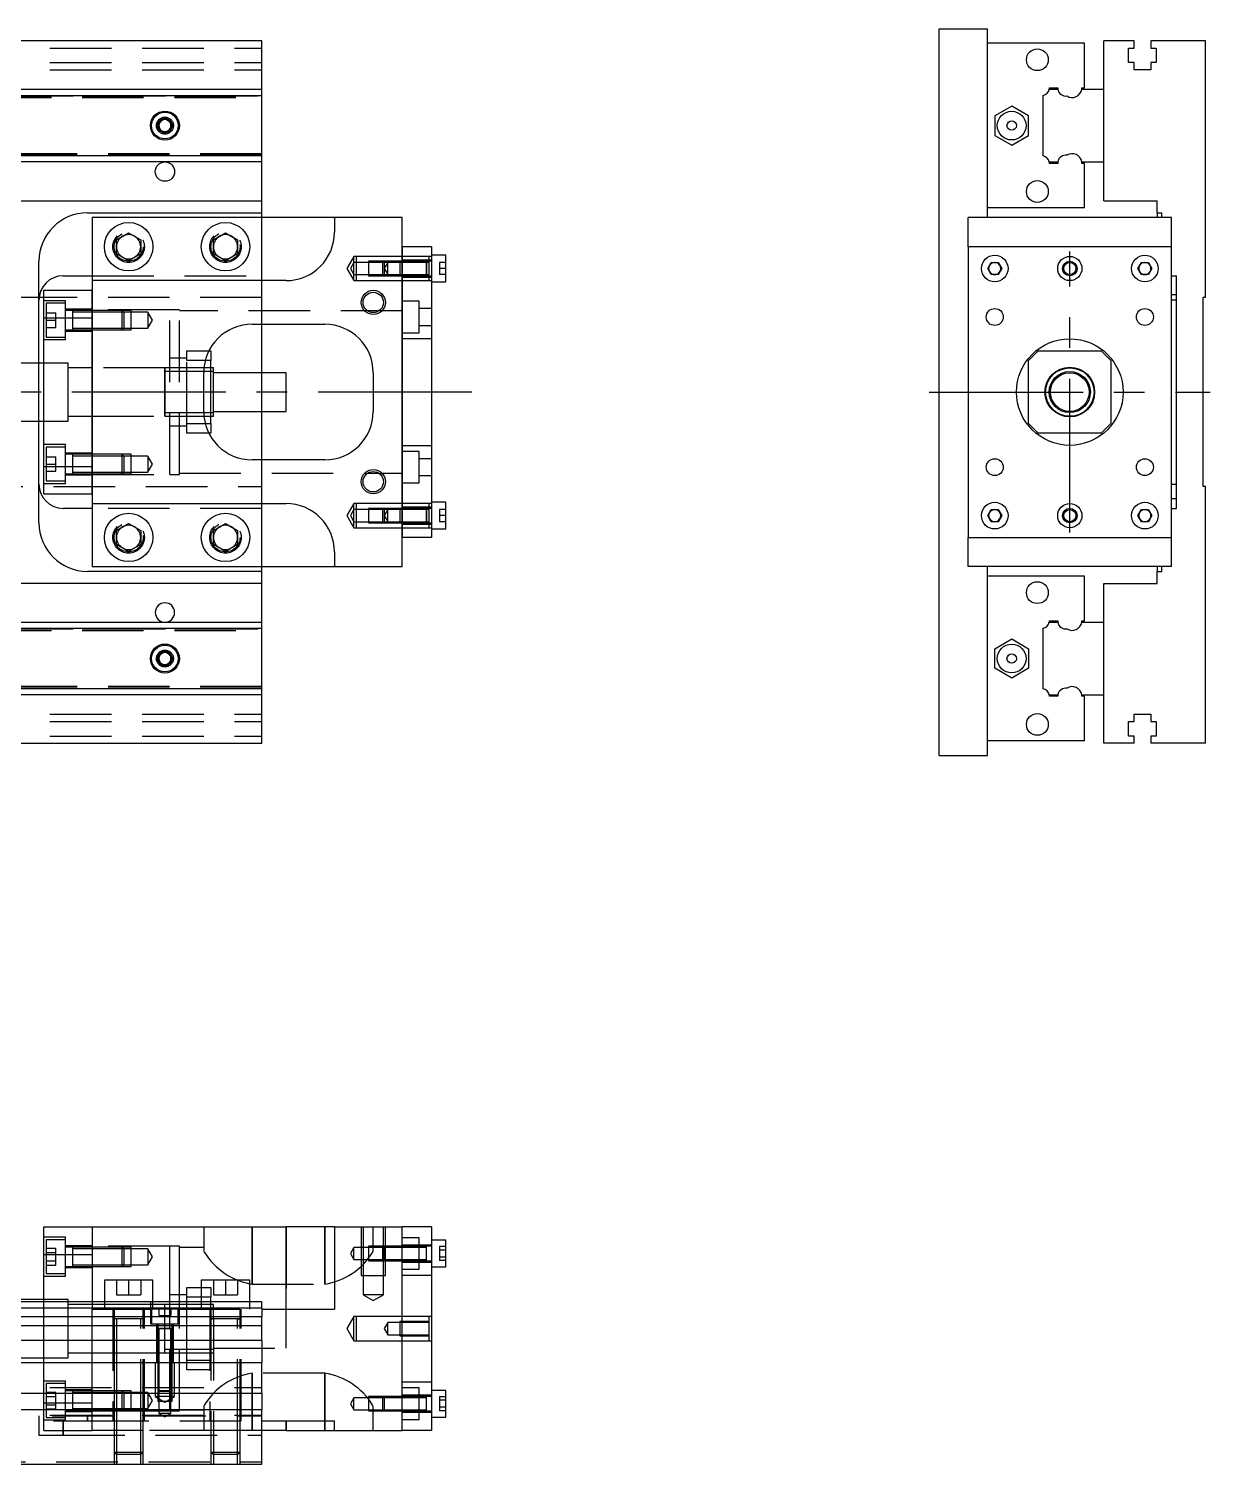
# Model space of a CAD drawing. Extents: x -10 to 716, y -256 to 77.
# Drawn here: x 471.9 to 715.8, y -221.3 to 75 of the extents above; entities that cross this region are included whole.
import ezdxf

# ---------------------------------------------------------------- set-up
doc = ezdxf.new("R2010")
doc.units = 0
doc.linetypes.add('CENTER', pattern=[50.8, 31.75, -6.35, 6.35, -6.35])
doc.linetypes.add('DASHED', pattern=[19.05, 12.7, -6.35])
doc.layers.get('0').update_dxf_attribs({"linetype": 'CONTINUOUS'})
doc.layers.add('CENTER', color=1, linetype='CENTER')

msp = doc.modelspace()

# ---------------------------------------------------------------- linework, layer by layer
at = {"color": 7, "linetype": 'CONTINUOUS'}
for p, q in [((659.79, -75), (659.79, 75)), ((659.79, 75), (669.79, 75)), ((669.79, 36), (669.79, 75)), ((520, 72.5), (335, 72.5)), ((520, 62.5), (520, 72.5)), ((689.79, 72), (669.79, 72)), ((689.79, 62.8), (689.79, 72)), ((693.79, 62.5), (693.79, 72.5)), ((700.09, 72.5), (693.79, 72.5)), ((700.09, 71), (700.09, 72.5)), ((703.49, 72.5), (703.49, 71)), ((714.79, 72.5), (703.49, 72.5)), ((714.79, 19.5), (714.79, 72.5)), ((698.94, 71), (700.09, 71)), ((698.94, 68), (698.94, 71)), ((703.49, 71), (704.64, 71)), ((704.64, 71), (704.64, 68)), ((700.09, 68), (698.94, 68)), ((700.09, 66.5), (700.09, 68)), ((703.49, 66.5), (700.09, 66.5)), ((703.49, 68), (703.49, 66.5)), ((704.64, 68), (703.49, 68)), ((335, 62.5), (520, 62.5)), ((520, 61.247728), (520, 62.5)), ((682.542272, 62.5), (684.31668, 62.5)), ((682.587056, 62.8), (684.29, 62.8)), ((689.267372, 62.5), (693.79, 62.5)), ((689.29, 62.8), (689.79, 62.8)), ((693.79, 47.5), (693.79, 62.5)), ((693.79, 47.5), (693.79, 62.5)), ((335, 61.247728), (520, 61.247728)), ((520, 48.752272), (520, 61.247728)), ((681.29, 48.752272), (681.29, 61.247728)), ((498.75, 55.721688), (500, 56.443376)), ((500, 56.443376), (501.25, 55.721688)), ((671.29, 57.020726), (671.289999, 52.979274)), ((674.79, 59.041452), (671.29, 57.020726)), ((678.289999, 57.020726), (674.79, 59.041452)), ((678.289999, 52.979274), (678.289999, 57.020726)), ((498.75, 54.278312), (498.75, 55.721688)), ((500, 53.556624), (498.75, 54.278312)), ((501.25, 54.278312), (500, 53.556624)), ((501.25, 55.721688), (501.25, 54.278312)), ((671.289999, 52.979274), (674.79, 50.958548)), ((674.79, 50.958548), (678.289999, 52.979274)), ((520, 48.752272), (335, 48.752272)), ((520, 47.5), (335, 47.5)), ((520, 47.5), (520, 48.752272)), ((520, 39.5), (520, 47.5)), ((682.542272, 47.5), (684.31668, 47.5)), ((689.267372, 47.5), (693.79, 47.5)), ((693.79, 39.5), (693.79, 47.5)), ((684.29, 47.2), (682.587056, 47.2)), ((689.79, 47.2), (689.29, 47.2)), ((689.79, 38), (689.79, 47.2)), ((446.708204, 39.5), (520, 39.5)), ((520, 37), (520, 39.5)), ((693.79, 39.5), (704.79, 39.5)), ((704.79, 37), (704.79, 39.5)), ((484, 37), (520, 37)), ((485, 36), (485, 23)), ((535, 36), (485, 36)), ((520, 36), (520, 37)), ((535, 36), (535, 33)), ((549, 36), (535, 36)), ((549, 30), (549, 36)), ((665.79, 30), (665.79, 36)), ((707.79, 36), (665.79, 36)), ((689.79, 38), (669.79, 38)), ((704.79, 37), (705.79, 37)), ((704.79, 37), (704.79, 36)), ((705.79, 36), (705.79, 37)), ((707.79, 30), (707.79, 36)), ((490, 31.443376), (492.5, 32.886752)), ((492.5, 32.886752), (495, 31.443376)), ((510, 31.443376), (512.5, 32.886752)), ((512.5, 32.886752), (515, 31.443376)), ((490, 28.556624), (490, 31.443376)), ((495, 31.443376), (495, 28.556624)), ((510, 28.556624), (510, 31.443376)), ((515, 31.443376), (515, 28.556624)), ((555, 30), (549, 30)), ((549, 30), (549, -30)), ((549, -30), (549, 30)), ((555, 30), (555, -30)), ((665.79, 30), (665.79, -30)), ((707.79, 30), (665.79, 30)), ((707.79, -30), (707.79, 30)), ((474, 6), (474, 27)), ((492.5, 27.113248), (490, 28.556624)), ((495, 28.556624), (492.5, 27.113248)), ((512.5, 27.113248), (510, 28.556624)), ((515, 28.556624), (512.5, 27.113248)), ((558, 28.25), (555, 28.25)), ((558, 22.75), (558, 28.25)), ((669.846624, 25.5), (670.568312, 26.75)), ((670.568312, 26.75), (672.011688, 26.75)), ((672.011688, 26.75), (672.733376, 25.5)), ((700.846624, 25.5), (701.568312, 26.75)), ((701.568312, 26.75), (703.011688, 26.75)), ((703.011688, 26.75), (703.733376, 25.5)), ((479, 24), (485, 24)), ((670.568312, 24.25), (669.846624, 25.5)), ((672.011688, 24.25), (670.568312, 24.25)), ((672.733376, 25.5), (672.011688, 24.25)), ((701.568312, 24.25), (700.846624, 25.5)), ((703.011688, 24.25), (701.568312, 24.25)), ((703.733376, 25.5), (703.011688, 24.25)), ((707.79, 24), (708.79, 24)), ((708.79, -24), (708.79, 24)), ((475, 21), (485, 21)), ((475, 15.32971), (475, 21)), ((485, 23), (485, 15.32971)), ((525, 23), (485, 23)), ((555, 22.75), (558, 22.75)), ((708.79, 20.1), (707.79, 20.1)), ((708.79, 19), (707.79, 19)), ((714.79, 19.5), (714.29, 19.5)), ((714.29, -19.5), (714.29, 19.5)), ((475, 15.32971), (485, 15.32971)), ((475, -15.32971), (475, 15.32971)), ((485, -15.32971), (485, 15.32971)), ((485, 15.32971), (485, -15.32971)), ((518, 14), (533, 14)), ((520, 4), (520, 14)), ((475, 6), (470, 6)), ((509.5, 6.5), (508.317542, 6.5)), ((509.069714, 8.5), (509.5, 8.5)), ((509.5, 8.5), (509.5, 6.5)), ((509.5, -6.5), (509.5, 6.5)), ((680.29, 8.5), (678.29, 6.5)), ((678.29, -6.5), (678.29, 6.5)), ((680.29, 8.5), (693.29, 8.5)), ((695.29, 6.5), (693.29, 8.5)), ((695.29, 6.5), (695.29, -6.5)), ((508, -4), (508, 4)), ((509.5, 4.25), (508.003126, 4.25)), ((510, 5), (509.5, 5)), ((510, 4.25), (509.5, 4.25)), ((510, 0), (510, 5)), ((525, 4), (510, 4)), ((525, 0), (525, 4)), ((543, 4), (543, -4)), ((510, -5), (510, 0)), ((525, -4), (525, 0)), ((508.003126, -4.25), (509.5, -4.25)), ((509.5, -4.25), (510, -4.25)), ((509.5, -5), (510, -5)), ((510, -4), (525, -4)), ((520, -14), (520, -4)), ((470, -6), (475, -6)), ((474, -27), (474, -6)), ((508.317542, -6.5), (509.5, -6.5)), ((509.5, -8.5), (509.069714, -8.5)), ((509.5, -6.5), (509.5, -8.5)), ((678.29, -6.5), (680.29, -8.5)), ((693.29, -8.5), (680.29, -8.5)), ((693.29, -8.5), (695.29, -6.5)), ((533, -14), (518, -14)), ((475, -21), (475, -15.32971)), ((475, -15.32971), (485, -15.32971)), ((485, -15.32971), (485, -23)), ((707.79, -19), (708.79, -19)), ((714.79, -19.5), (714.29, -19.5)), ((714.79, -72.5), (714.79, -19.5)), ((475, -21), (485, -21)), ((485, -23), (525, -23)), ((485, -23), (485, -36)), ((558, -22.75), (555, -22.75)), ((558, -28.25), (558, -22.75)), ((707.79, -22), (708.79, -22)), ((485, -24), (479, -24)), ((669.846624, -25.5), (670.568312, -24.25)), ((670.568312, -26.75), (669.846624, -25.5)), ((670.568312, -24.25), (672.011688, -24.25)), ((672.011688, -24.25), (672.733376, -25.5)), ((672.733376, -25.5), (672.011688, -26.75)), ((700.846624, -25.5), (701.568312, -24.25)), ((701.568312, -26.75), (700.846624, -25.5)), ((701.568312, -24.25), (703.011688, -24.25)), ((703.011688, -24.25), (703.733376, -25.5)), ((703.733376, -25.5), (703.011688, -26.75)), ((707.79, -24), (708.79, -24)), ((490, -28.556624), (492.5, -27.113248)), ((490, -31.443376), (490, -28.556624)), ((492.5, -27.113248), (495, -28.556624)), ((495, -28.556624), (495, -31.443376)), ((510, -28.556624), (512.5, -27.113248)), ((510, -31.443376), (510, -28.556624)), ((512.5, -27.113248), (515, -28.556624)), ((515, -28.556624), (515, -31.443376)), ((555, -28.25), (558, -28.25)), ((672.011688, -26.75), (670.568312, -26.75)), ((703.011688, -26.75), (701.568312, -26.75)), ((492.5, -32.886752), (490, -31.443376)), ((495, -31.443376), (492.5, -32.886752)), ((512.5, -32.886752), (510, -31.443376)), ((515, -31.443376), (512.5, -32.886752)), ((555, -30), (549, -30)), ((549, -36), (549, -30)), ((665.79, -30), (707.79, -30)), ((665.79, -36), (665.79, -30)), ((707.79, -36), (707.79, -30)), ((535, -33), (535, -36)), ((520, -37), (484, -37)), ((485, -36), (535, -36)), ((520, -37), (520, -36)), ((520, -39.5), (520, -37)), ((535, -36), (549, -36)), ((707.79, -36), (665.79, -36)), ((669.79, -75), (669.79, -36)), ((689.79, -38), (669.79, -38)), ((689.79, -47.2), (689.79, -38)), ((704.79, -36), (704.79, -37)), ((704.79, -39.5), (704.79, -37)), ((704.79, -37), (705.79, -37)), ((705.79, -37), (705.79, -36)), ((520, -39.5), (446.708204, -39.5)), ((520, -47.5), (520, -39.5)), ((693.79, -47.5), (693.79, -39.5)), ((693.79, -39.5), (704.79, -39.5)), ((682.587056, -47.2), (684.29, -47.2)), ((689.29, -47.2), (689.79, -47.2)), ((335, -47.5), (520, -47.5)), ((335, -48.752272), (520, -48.752272)), ((520, -48.752272), (520, -47.5)), ((520, -61.247728), (520, -48.752272)), ((681.29, -61.247728), (681.29, -48.752272)), ((682.542272, -47.5), (684.31668, -47.5)), ((689.267372, -47.5), (693.79, -47.5)), ((693.79, -62.5), (693.79, -47.5)), ((693.79, -62.5), (693.79, -47.5)), ((671.289999, -52.979274), (674.79, -50.958548)), ((671.29, -57.020726), (671.289999, -52.979274)), ((674.79, -50.958548), (678.289999, -52.979274)), ((678.289999, -52.979274), (678.289999, -57.020726)), ((498.75, -54.278312), (500, -53.556624)), ((498.75, -55.721688), (498.75, -54.278312)), ((500, -56.443376), (498.75, -55.721688)), ((500, -53.556624), (501.25, -54.278312)), ((501.25, -55.721688), (500, -56.443376)), ((501.25, -54.278312), (501.25, -55.721688)), ((674.79, -59.041452), (671.29, -57.020726)), ((678.289999, -57.020726), (674.79, -59.041452)), ((520, -61.247728), (335, -61.247728)), ((520, -62.5), (520, -61.247728)), ((520, -62.5), (335, -62.5)), ((520, -72.5), (520, -62.5)), ((682.542272, -62.5), (684.31668, -62.5)), ((684.29, -62.8), (682.587056, -62.8)), ((689.267372, -62.5), (693.79, -62.5)), ((689.79, -62.8), (689.29, -62.8)), ((689.79, -72), (689.79, -62.8)), ((693.79, -72.5), (693.79, -62.5)), ((698.94, -68), (700.09, -68)), ((698.94, -71), (698.94, -68)), ((700.09, -66.5), (703.49, -66.5)), ((700.09, -68), (700.09, -66.5)), ((703.49, -66.5), (703.49, -68)), ((703.49, -68), (704.64, -68)), ((704.64, -68), (704.64, -71)), ((700.09, -71), (698.94, -71)), ((700.09, -72.5), (700.09, -71)), ((703.49, -71), (703.49, -72.5)), ((704.64, -71), (703.49, -71)), ((335, -72.5), (520, -72.5)), ((689.79, -72), (669.79, -72)), ((700.09, -72.5), (693.79, -72.5)), ((714.79, -72.5), (703.49, -72.5)), ((659.79, -75), (669.79, -75)), ((475, -177.98029), (475, -172.31)), ((475, -172.31), (485, -172.31)), ((485, -172.31), (525, -172.31)), ((485, -172.31), (485, -187.81)), ((525, -189.31), (525, -172.31)), ((535, -172.31), (525, -172.31)), ((535, -172.31), (549, -172.31)), ((535, -172.31), (535, -189.31)), ((555, -172.31), (549, -172.31)), ((549, -214.31), (549, -172.31)), ((555, -172.31), (555, -214.31)), ((558, -175.06), (555, -175.06)), ((558, -180.56), (558, -175.06)), ((475, -177.98029), (485, -177.98029)), ((475, -187.81), (475, -177.98029)), ((555, -180.56), (558, -180.56)), ((497.5, -183.31), (487.5, -183.31)), ((487.5, -183.31), (487.5, -187.81)), ((497.5, -187.81), (497.5, -183.31)), ((517.5, -183.31), (507.5, -183.31)), ((507.5, -183.31), (507.5, -187.81)), ((517.5, -187.81), (517.5, -183.31)), ((520, -187.81), (330.5, -187.81)), ((520, -189.062272), (330.5, -189.062272)), ((475, -187.31), (469.995, -187.31)), ((520, -189.062272), (520, -187.81)), ((520, -189.062272), (520, -190.83668)), ((520, -189.31), (535, -189.31)), ((330.5, -190.83668), (520, -190.83668)), ((520, -192.733076), (520, -190.83668)), ((520, -192.733076), (330.5, -192.733076)), ((520, -195.787372), (520, -192.733076)), ((520, -195.787372), (330.5, -195.787372)), ((520, -195.787372), (520, -200.31)), ((0, -200.31), (520, -200.31)), ((520, -206.61), (520, -200.31)), ((0, -206.61), (520, -206.61)), ((520, -206.61), (520, -210.01)), ((558, -206.06), (555, -206.06)), ((558, -211.56), (558, -206.06)), ((0, -210.01), (520, -210.01)), ((520, -221.31), (520, -210.01)), ((510, -212.31), (510, -219.31)), ((515, -219.31), (515, -212.31)), ((520, -212.31), (535, -212.31)), ((525, -214.31), (525, -212.31)), ((535, -214.31), (535, -212.31)), ((555, -211.56), (558, -211.56)), ((525, -214.31), (520, -214.31)), ((525, -214.31), (535, -214.31)), ((535, -214.31), (549, -214.31)), ((555, -214.31), (549, -214.31)), ((0, -221.31), (520, -221.31))]:
    msp.add_line(p, q, dxfattribs=at)
at = {"color": 3, "linetype": 'DASHED'}
for p, q in [((0, 71), (520, 71)), ((0, 68), (520, 68)), ((0, 66.5), (520, 66.5)), ((330.5, 61.1), (520, 61.1)), ((330.5, 60.8), (520, 60.8)), ((335, 61.1147), (520, 61.1147)), ((501.477374, 55.25955), (501.5, 55)), ((520, 49.2), (330.5, 49.2)), ((520, 48.9), (330.5, 48.9)), ((520, 48.8853), (335, 48.8853)), ((520, 24), (520, 36)), ((489.5, 30), (489.520026, 30.346056)), ((515.477798, 30.364306), (515.5, 30)), ((539, 28), (537.556624, 25.5)), ((539, 26.75), (538.278312, 25.5)), ((539, 26.75), (539, 28)), ((539.5, 28), (539, 28)), ((539, 24.25), (539, 26.75)), ((542, 26.75), (539, 26.75)), ((539.5, 28), (539.5, 23)), ((549, 28), (539.5, 28)), ((542, 26.999994), (542, 24.000006)), ((545.25, 26.999994), (542, 26.999994)), ((545, 26.75), (542, 26.75)), ((545.25, 27), (545, 26.75)), ((545, 24.25), (545, 26.75)), ((549, 26.75), (545, 26.75)), ((545.25, 27), (545.25, 24)), ((549, 27), (545.25, 27)), ((549, 26.999994), (545.25, 26.999994)), ((546, 26.75), (545.278312, 25.5)), ((546, 24.25), (546, 26.75)), ((548.5, 26.999994), (548.5, 26.75)), ((548.5, 26.75), (548.5, 24.25)), ((554.5, 28), (549, 28)), ((555, 27.25), (549, 27.25)), ((554, 27), (549, 27)), ((554, 26.75), (549, 26.75)), ((554, 27), (553.995, 27)), ((554, 23.999994), (554, 27.000006)), ((554, 23.999994), (554, 27.000006)), ((554, 26.75), (554, 27.000006)), ((554, 26.875392), (554, 27)), ((554.005, 27), (554, 27)), ((555, 27), (554, 27)), ((554, 27), (554, 26.875392)), ((554, 24.124608), (554, 26.875392)), ((554, 26.875392), (554, 25.498804)), ((554, 24.25), (554, 26.75)), ((554.5, 26.75), (554, 26.75)), ((554.5, 28), (554.5, 27)), ((555, 28), (554.5, 28)), ((554.5, 27), (554.5, 24)), ((556.7, 26.75), (556.7, 25.5)), ((558, 26.75), (556.7, 26.75)), ((485, 24), (520, 24)), ((520, 23), (520, 24)), ((537.556624, 25.5), (539, 23)), ((538.278312, 25.5), (539, 24.25)), ((539, 23), (539, 24.25)), ((539, 24.25), (542, 24.25)), ((542, 24.25), (545, 24.25)), ((542, 24.000006), (545.25, 24.000006)), ((545, 24.25), (549, 24.25)), ((545, 24.25), (545.25, 24)), ((545.25, 24.000006), (549, 24.000006)), ((545.25, 24), (549, 24)), ((545.278312, 25.5), (546, 24.25)), ((548.5, 24.25), (548.5, 24.000006)), ((549, 24.25), (554, 24.25)), ((549, 24), (554, 24)), ((549, 23.75), (555, 23.75)), ((553.995, 24), (554, 24)), ((554, 25.498804), (554, 24.124608)), ((554, 23.999994), (554, 24.25)), ((554, 24.25), (554.5, 24.25)), ((554, 24), (554, 24.124608)), ((554, 24.124608), (554, 24)), ((554, 24), (554.005, 24)), ((554, 24), (555, 24)), ((554.5, 24), (554.5, 23)), ((556.7, 25.5), (556.7, 24.25)), ((558, 25.5), (556.7, 25.5)), ((558, 24.25), (556.7, 24.25)), ((485, 15.32971), (485, 21)), ((520, 14), (520, 23)), ((539, 23), (539.5, 23)), ((539.5, 23), (549, 23)), ((549, 23), (554.5, 23)), ((554.5, 23), (555, 23)), ((520, 19.5), (76.969694, 19.5)), ((479.5, 18.849242), (475, 18.849242)), ((475.5, 18.349242), (475.5, 11.349242)), ((479.5, 18.349242), (475.5, 18.349242)), ((479.5, 10.849242), (479.5, 18.849242)), ((552.5, 18.75), (549, 18.75)), ((552.5, 12.25), (552.5, 18.75)), ((475.5, 16.349242), (477.5, 16.349242)), ((475.5, 14.849242), (477.5, 14.849242)), ((477.5, 14.849242), (477.5, 16.349242)), ((477.5, 13.349242), (477.5, 14.849242)), ((485, 17.099242), (479.5, 17.099242)), ((480.9, 16.849242), (479.5, 16.849242)), ((480.9, 16.849242), (480.895, 16.849242)), ((480.9, 16.849248), (480.9, 12.849238)), ((480.9, 16.849248), (480.9, 12.849238)), ((480.9, 16.849242), (480.9, 16.63278)), ((480.905, 16.849242), (480.9, 16.849242)), ((485, 16.849242), (480.9, 16.849242)), ((480.9, 16.63278), (480.9, 13.065704)), ((485, 16.499242), (480.9, 16.499242)), ((501, 17), (485, 17)), ((491.15, 16.849242), (485, 16.849242)), ((491.150006, 16.849238), (485, 16.849238)), ((491.5, 16.499242), (485, 16.499242)), ((491.15, 12.849242), (491.15, 16.849242)), ((491.5, 16.499242), (491.15, 16.849242)), ((493, 16.849238), (491.150006, 16.849238)), ((491.5, 16.499242), (491.5, 13.199242)), ((493, 16.499242), (491.5, 16.499242)), ((493, 12.849248), (493, 16.849238)), ((496.5, 16.499242), (493, 16.499242)), ((496.5, 16.499242), (496.5, 13.199242)), ((497.452628, 14.849242), (496.5, 16.499242)), ((496.5, 13.199242), (497.452628, 14.849242)), ((501, -17), (501, 17)), ((503, 17), (501, 17)), ((503, -17), (503, 17)), ((549, 16.75), (503, 16.75)), ((555, 17.25), (552.5, 17.25)), ((475.5, 13.349242), (477.5, 13.349242)), ((479.5, 12.849242), (480.9, 12.849242)), ((479.5, 12.599242), (485, 12.599242)), ((480.895, 12.849242), (480.9, 12.849242)), ((480.9, 13.199242), (485, 13.199242)), ((480.9, 13.065704), (480.9, 12.849242)), ((480.9, 12.849242), (480.905, 12.849242)), ((480.9, 12.849242), (485, 12.849242)), ((485, 13.199242), (491.5, 13.199242)), ((485, 12.849248), (491.150006, 12.849248)), ((485, 12.849242), (491.15, 12.849242)), ((491.15, 12.849242), (491.5, 13.199242)), ((491.150006, 12.849248), (493, 12.849248)), ((491.5, 13.199242), (493, 13.199242)), ((493, 13.199242), (496.5, 13.199242)), ((549, 12.25), (552.5, 12.25)), ((552.5, 13.75), (555, 13.75)), ((475, 10.849242), (479.5, 10.849242)), ((475.5, 11.349242), (479.5, 11.349242)), ((555, 11), (549, 11)), ((474, -6), (474, 6)), ((480, 6), (475, 6)), ((480, 0), (480, 6)), ((504.5, 7), (501, 7)), ((504.5, 8.5), (509.069714, 8.5)), ((504.5, 6.5), (504.5, 8.5)), ((508.317542, 6.5), (504.5, 6.5)), ((504.5, -6.5), (504.5, 6.5)), ((485, 5), (480, 5)), ((500.005, 5), (485, 5)), ((504.5, 5), (499.995, 5)), ((500, -5.000006), (500, 5.000006)), ((500, 4.43509), (500, 5)), ((500, 5), (500, 4.435078)), ((500, 4.435078), (500, -4.435962)), ((504.5, 4.25), (500, 4.25)), ((508.050126, 5), (504.5, 5)), ((508.003126, 4.25), (504.5, 4.25)), ((509.5, 5), (508.050126, 5)), ((520, -4), (520, 4)), ((480, -6), (480, 0)), ((480, -5), (485, -5)), ((485, -5), (500.005, -5)), ((499.995, -5), (504.5, -5)), ((500, -4.25), (504.5, -4.25)), ((500, -4.998998), (500, -4.435962)), ((500, -4.435962), (500, -5)), ((500, -5), (500, -4.998998)), ((504.5, -4.25), (508.003126, -4.25)), ((504.5, -5), (508.050126, -5)), ((508.050126, -5), (509.5, -5)), ((475, -6), (480, -6)), ((501, -7), (504.5, -7)), ((504.5, -6.5), (508.317542, -6.5)), ((504.5, -8.5), (504.5, -6.5)), ((509.069714, -8.5), (504.5, -8.5)), ((479.5, -10.849242), (475, -10.849242)), ((475.5, -11.349242), (475.5, -18.349242)), ((479.5, -11.349242), (475.5, -11.349242)), ((479.5, -18.849242), (479.5, -10.849242)), ((549, -11), (555, -11)), ((475.5, -13.349242), (477.5, -13.349242)), ((477.5, -14.849242), (477.5, -13.349242)), ((485, -12.599242), (479.5, -12.599242)), ((480.9, -12.849242), (479.5, -12.849242)), ((480.9, -12.849242), (480.895, -12.849242)), ((480.9, -12.849238), (480.9, -16.849248)), ((480.9, -12.849242), (480.9, -13.065704)), ((485, -12.849242), (480.9, -12.849242)), ((480.905, -12.849242), (480.9, -12.849242)), ((480.9, -13.065704), (480.9, -16.63278)), ((485, -13.199242), (480.9, -13.199242)), ((491.15, -12.849242), (485, -12.849242)), ((491.150006, -12.849248), (485, -12.849248)), ((491.5, -13.199242), (485, -13.199242)), ((491.15, -16.849242), (491.15, -12.849242)), ((491.5, -13.199242), (491.15, -12.849242)), ((493, -12.849248), (491.150006, -12.849248)), ((491.5, -13.199242), (491.5, -16.499242)), ((493, -13.199242), (491.5, -13.199242)), ((493, -16.849238), (493, -12.849248)), ((496.5, -13.199242), (493, -13.199242)), ((496.5, -13.199242), (496.5, -16.499242)), ((497.452628, -14.849242), (496.5, -13.199242)), ((520, -23), (520, -14)), ((552.5, -12.25), (549, -12.25)), ((552.5, -18.75), (552.5, -12.25)), ((555, -13.75), (552.5, -13.75)), ((475.5, -14.849242), (477.5, -14.849242)), ((475.5, -16.349242), (477.5, -16.349242)), ((477.5, -16.349242), (477.5, -14.849242)), ((479.5, -16.849242), (480.9, -16.849242)), ((479.5, -17.099242), (485, -17.099242)), ((480.895, -16.849242), (480.9, -16.849242)), ((480.9, -16.499242), (485, -16.499242)), ((480.9, -16.63278), (480.9, -16.849242)), ((480.9, -16.849242), (485, -16.849242)), ((480.9, -16.849242), (480.905, -16.849242)), ((485, -21), (485, -15.32971)), ((485, -16.499242), (491.5, -16.499242)), ((485, -16.849238), (491.150006, -16.849238)), ((485, -16.849242), (491.15, -16.849242)), ((485, -17), (501, -17)), ((491.15, -16.849242), (491.5, -16.499242)), ((491.150006, -16.849238), (493, -16.849238)), ((491.5, -16.499242), (493, -16.499242)), ((493, -16.499242), (496.5, -16.499242)), ((496.5, -16.499242), (497.452628, -14.849242)), ((501, -17), (503, -17)), ((503, -16.75), (549, -16.75)), ((552.5, -17.25), (555, -17.25)), ((76.969694, -19.5), (520, -19.5)), ((475, -18.849242), (479.5, -18.849242)), ((475.5, -18.349242), (479.5, -18.349242)), ((549, -18.75), (552.5, -18.75)), ((520, -24), (520, -23)), ((539, -23), (537.556624, -25.5)), ((539, -24.25), (539, -23)), ((539.5, -23), (539, -23)), ((539.5, -23), (539.5, -28)), ((549, -23), (539.5, -23)), ((554.5, -23), (549, -23)), ((554.5, -23), (554.5, -24)), ((555, -23), (554.5, -23)), ((520, -24), (485, -24)), ((520, -36), (520, -24)), ((537.556624, -25.5), (539, -28)), ((539, -24.25), (538.278312, -25.5)), ((538.278312, -25.5), (539, -26.75)), ((539, -26.75), (539, -24.25)), ((542, -24.25), (539, -24.25)), ((545.25, -24.000002), (542, -24.000006)), ((542, -24.000006), (542, -26.999994)), ((545, -24.25), (542, -24.25)), ((545.25, -24), (545, -24.25)), ((545, -26.75), (545, -24.25)), ((549, -24.25), (545, -24.25)), ((545.25, -24), (545.25, -27)), ((549, -24), (545.25, -24)), ((549, -24.000006), (545.25, -24.000002)), ((546, -24.25), (545.278312, -25.5)), ((545.278312, -25.5), (546, -26.75)), ((546, -26.75), (546, -24.25)), ((548.5, -24.000006), (548.5, -24.25)), ((548.5, -24.25), (548.5, -26.75)), ((555, -23.75), (549, -23.75)), ((554, -24), (549, -24)), ((554, -24.25), (549, -24.25)), ((554, -24), (553.995, -24)), ((554, -27.000006), (554, -23.999994)), ((554, -26.99949), (554, -23.999994)), ((554, -24.124608), (554, -24)), ((555, -24), (554, -24)), ((554.005, -24), (554, -24)), ((554, -24), (554, -24.124608)), ((554, -26.875392), (554, -24.124608)), ((554, -24.124608), (554, -25.501196)), ((554.5, -24.25), (554, -24.25)), ((554, -25.501196), (554, -26.875392)), ((554.5, -24), (554.5, -27)), ((556.7, -24.25), (556.7, -25.5)), ((558, -24.25), (556.7, -24.25)), ((558, -25.5), (556.7, -25.5)), ((556.7, -25.5), (556.7, -26.75)), ((539, -28), (539, -26.75)), ((539, -26.75), (542, -26.75)), ((539, -28), (539.5, -28)), ((539.5, -28), (549, -28)), ((542, -26.75), (545, -26.75)), ((542, -26.999994), (545.25, -26.999998)), ((545, -26.75), (549, -26.75)), ((545, -26.75), (545.25, -27)), ((545.25, -26.999998), (549, -26.999994)), ((545.25, -27), (549, -27)), ((548.5, -26.75), (548.5, -26.999994)), ((549, -26.75), (554, -26.75)), ((549, -27), (554, -27)), ((549, -27.25), (555, -27.25)), ((549, -28), (554.5, -28)), ((553.995, -27), (554, -27)), ((554, -26.75), (554.5, -26.75)), ((554, -27), (554, -26.875392)), ((554, -26.875392), (554, -27)), ((554, -27.000006), (554, -26.99949)), ((554, -27), (555, -27)), ((554, -27), (554.005, -27)), ((554.5, -27), (554.5, -28)), ((554.5, -28), (555, -28)), ((558, -26.75), (556.7, -26.75)), ((495.477798, -29.635694), (495.5, -30)), ((509.5, -30), (509.520026, -29.653944)), ((330.5, -48.9), (520, -48.9)), ((330.5, -49.2), (520, -49.2)), ((335, -48.8853), (520, -48.8853)), ((501.477374, -54.74045), (501.5, -55)), ((520, -60.8), (330.5, -60.8)), ((520, -61.1), (330.5, -61.1)), ((520, -61.1147), (335, -61.1147)), ((0, -66.5), (520, -66.5)), ((0, -68), (520, -68)), ((0, -71), (520, -71)), ((479.5, -174.460758), (475, -174.460758)), ((479.5, -182.460758), (479.5, -174.460758)), ((508, -172.31), (508, -177.044622)), ((518, -184.114212), (518, -172.31)), ((518, -172.31), (518, -184.114212)), ((525, -172.31), (525, -189.31)), ((533, -172.31), (533, -184.114212)), ((533, -184.114212), (533, -172.31)), ((540.500006, -172.31), (540.500006, -182.31)), ((540.9, -172.31), (540.9, -182.31)), ((543, -177.044622), (543, -172.31)), ((545.1, -182.31), (545.1, -172.31)), ((545.499994, -182.31), (545.499994, -172.31)), ((552.5, -174.56), (549, -174.56)), ((552.5, -181.06), (552.5, -174.56)), ((475.5, -174.960758), (475.5, -178.460758)), ((479.5, -174.960758), (475.5, -174.960758)), ((475.5, -176.728706), (477.5, -176.728706)), ((475.5, -177.594732), (477.5, -177.594732)), ((477.5, -177.594732), (477.5, -176.728706)), ((477.5, -179.326782), (477.5, -177.594732)), ((485, -176.210758), (479.5, -176.210758)), ((480.9, -176.460758), (479.5, -176.460758)), ((480.9, -176.460758), (480.895, -176.460758)), ((480.9, -176.460752), (480.9, -177.045768)), ((480.9, -176.460758), (480.9, -176.677426)), ((485, -176.460758), (480.9, -176.460758)), ((480.905, -176.460758), (480.9, -176.460758)), ((480.9, -176.677426), (480.9, -177.045772)), ((485, -176.810758), (480.9, -176.810758)), ((480.9, -177.045768), (480.9, -178.320712)), ((480.9, -177.045772), (480.9, -178.460758)), ((501, -176.31), (485, -176.31)), ((491.15, -176.460758), (485, -176.460758)), ((491.15, -176.46076), (485, -176.460762)), ((491.5, -176.810758), (485, -176.810758)), ((491.15, -178.460758), (491.15, -176.460758)), ((491.5, -176.810758), (491.15, -176.460758)), ((493, -176.460762), (491.15, -176.46076)), ((491.5, -176.810758), (491.5, -178.460758)), ((493, -176.810758), (491.5, -176.810758)), ((493, -180.460752), (493, -176.460762)), ((496.5, -176.810758), (493, -176.810758)), ((496.5, -176.810758), (496.5, -180.110758)), ((497.452628, -178.460758), (496.5, -176.810758)), ((501, -187.81), (501, -176.31)), ((503, -176.31), (501, -176.31)), ((503, -187.81), (503, -176.31)), ((508, -176.56), (503, -176.56)), ((508, -177.044622), (508.03311, -177.266202)), ((508.03311, -177.266202), (508.13006, -177.52654)), ((539, -176.56), (538.278312, -177.81)), ((539, -179.06), (539, -176.56)), ((542, -176.56), (539, -176.56)), ((545.25, -176.310002), (542, -176.310006)), ((542, -176.310006), (542, -179.309994)), ((545, -176.56), (542, -176.56)), ((542.840926, -177.587602), (542.9594, -177.292522)), ((542.9594, -177.292522), (543, -177.044622)), ((545.25, -176.31), (545, -176.56)), ((545, -179.06), (545, -176.56)), ((549, -176.56), (545, -176.56)), ((545.25, -176.31), (545.25, -179.31)), ((549, -176.31), (545.25, -176.31)), ((549, -176.310006), (545.25, -176.310002)), ((555, -176.06), (549, -176.06)), ((554, -176.31), (549, -176.31)), ((554, -176.56), (549, -176.56)), ((554, -176.31), (553.995, -176.31)), ((554, -177.679962), (554, -176.309994)), ((554, -176.434678), (554, -176.31)), ((554.005, -176.31), (554, -176.31)), ((555, -176.31), (554, -176.31)), ((554, -177.679964), (554, -176.434678)), ((554, -177.813062), (554, -177.679962)), ((554, -177.813062), (554, -177.679964)), ((556.7, -176.366624), (556.7, -177.088312)), ((558, -176.366624), (556.7, -176.366624)), ((558, -177.088312), (556.7, -177.088312)), ((556.7, -177.088312), (556.7, -178.531688)), ((475.5, -178.460758), (475.5, -181.960758)), ((475.5, -179.326782), (477.5, -179.326782)), ((475.5, -180.192808), (477.5, -180.192808)), ((477.5, -180.192808), (477.5, -179.326782)), ((479.5, -180.460758), (480.9, -180.460758)), ((479.5, -180.710758), (485, -180.710758)), ((480.895, -180.460758), (480.9, -180.460758)), ((480.9, -178.320712), (480.9, -178.600804)), ((480.9, -178.460758), (480.9, -179.875816)), ((480.9, -178.600804), (480.9, -179.87582)), ((480.9, -179.875816), (480.9, -180.24405)), ((480.9, -179.87582), (480.9, -180.460762)), ((480.9, -180.110758), (485, -180.110758)), ((480.9, -180.24405), (480.9, -180.460758)), ((480.9, -180.460758), (485, -180.460758)), ((480.9, -180.460758), (480.905, -180.460758)), ((485, -180.110758), (491.5, -180.110758)), ((485, -180.460752), (491.15, -180.460756)), ((485, -180.460758), (491.15, -180.460758)), ((491.15, -180.460758), (491.15, -178.460758)), ((491.15, -180.460758), (491.5, -180.110758)), ((491.15, -180.460756), (493, -180.460752)), ((491.5, -178.460758), (491.5, -180.110758)), ((491.5, -180.110758), (493, -180.110758)), ((493, -180.110758), (496.5, -180.110758)), ((496.5, -180.110758), (497.452628, -178.460758)), ((538.278312, -177.81), (539, -179.06)), ((539, -179.06), (542, -179.06)), ((542, -179.06), (545, -179.06)), ((542, -179.309994), (545.25, -179.309998)), ((545, -179.06), (549, -179.06)), ((545, -179.06), (545.25, -179.31)), ((545.25, -179.309998), (549, -179.309994)), ((545.25, -179.31), (549, -179.31)), ((549, -179.06), (554, -179.06)), ((549, -179.31), (554, -179.31)), ((549, -179.56), (555, -179.56)), ((553.995, -179.31), (554, -179.31)), ((554, -179.310006), (554, -177.813062)), ((554, -178.010046), (554, -177.813062)), ((554, -179.18533), (554, -178.010046)), ((554, -179.31), (554, -179.18533)), ((554, -179.31), (554.005, -179.31)), ((554, -179.31), (555, -179.31)), ((558, -178.531688), (556.7, -178.531688)), ((556.7, -178.531688), (556.7, -179.253376)), ((558, -179.253376), (556.7, -179.253376)), ((475, -182.460758), (479.5, -182.460758)), ((475.5, -181.960758), (479.5, -181.960758)), ((490, -183.31), (490, -186.31)), ((492.5, -183.31), (492.5, -186.31)), ((495, -183.31), (495, -186.31)), ((510, -183.31), (510, -186.31)), ((512.5, -183.31), (512.5, -186.31)), ((515, -183.31), (515, -186.31)), ((540.500006, -182.31), (545.499994, -182.31)), ((540.9, -182.31), (540.9, -186.31)), ((545.1, -186.31), (545.1, -182.31)), ((549, -181.06), (552.5, -181.06)), ((555, -182.31), (549, -182.31)), ((490, -186.31), (492.5, -186.31)), ((492.5, -186.31), (495, -186.31)), ((504.5, -186.31), (501, -186.31)), ((504.5, -184.81), (507.5, -184.81)), ((504.5, -186.81), (504.5, -184.81)), ((507.5, -184.81), (509.5, -184.81)), ((509.5, -184.81), (509.5, -186.81)), ((510, -186.31), (512.5, -186.31)), ((512.5, -186.31), (515, -186.31)), ((518, -184.114212), (533, -184.114212)), ((543, -186.31), (540.9, -186.31)), ((540.9, -186.31), (543, -187.522436)), ((545.1, -186.31), (543, -186.31)), ((543, -187.522436), (545.1, -186.31)), ((480, -187.31), (475, -187.31)), ((475, -200.31), (475, -187.81)), ((480, -187.81), (480, -187.31)), ((480, -193.31), (480, -187.81)), ((485, -188.31), (480, -188.31)), ((485, -187.81), (485, -189.31)), ((487.5, -188.31), (485, -188.31)), ((485, -189.31), (497.25, -189.31)), ((485, -200.31), (485, -189.31)), ((487.5, -187.81), (487.5, -189.31)), ((497.5, -188.31), (487.5, -188.31)), ((489.25, -189.31), (489.25, -212.31)), ((489.5, -189.31), (489.5, -191.31)), ((495.5, -191.31), (495.5, -189.31)), ((495.75, -212.31), (495.75, -189.31)), ((497, -187.81), (497, -192.31)), ((502.75, -189.31), (497.25, -189.31)), ((497.25, -189.31), (497.25, -192.31)), ((497.5, -189.31), (497.5, -187.81)), ((500.005, -188.31), (497.5, -188.31)), ((498.75, -189.31), (498.75, -190.61)), ((501, -188.31), (499.995, -188.31)), ((500, -198.31), (500, -188.31)), ((500, -189.06), (510, -189.06)), ((501, -189.31), (501, -187.81)), ((504.5, -188.31), (501, -188.31)), ((501, -192.31), (501, -189.31)), ((501.25, -189.31), (501.25, -190.61)), ((502.75, -189.31), (520, -189.31)), ((502.75, -192.31), (502.75, -189.31)), ((503, -192.31), (503, -187.81)), ((507.5, -186.81), (504.5, -186.81)), ((504.5, -187.81), (504.5, -186.81)), ((504.5, -189.31), (504.5, -187.81)), ((507.5, -188.31), (504.5, -188.31)), ((504.5, -199.81), (504.5, -189.31)), ((509.5, -186.81), (507.5, -186.81)), ((507.5, -187.81), (507.5, -189.31)), ((509.5, -188.31), (507.5, -188.31)), ((509.25, -189.31), (509.25, -212.31)), ((509.5, -187.81), (509.5, -186.81)), ((509.5, -189.31), (509.5, -187.81)), ((510, -188.31), (509.5, -188.31)), ((509.5, -189.31), (509.5, -191.31)), ((510, -189.31), (510, -188.31)), ((510, -191.31), (510, -189.31)), ((515.5, -191.31), (515.5, -189.31)), ((515.75, -212.31), (515.75, -189.31)), ((517.5, -189.31), (517.5, -187.81)), ((525, -197.31), (525, -189.31)), ((495.500006, -191.31), (489.499994, -191.31)), ((489.5, -191.305), (489.5, -191.31)), ((489.849602, -191.31), (489.5, -191.31)), ((489.5, -191.31), (489.5, -200.31)), ((489.5, -191.31), (489.5, -191.315)), ((495.15035, -191.31), (489.849602, -191.31)), ((490, -191.31), (490, -200.31)), ((495, -212.31), (495, -191.31)), ((495.5, -191.31), (495.15035, -191.31)), ((495.5, -191.31), (495.5, -191.305)), ((495.5, -212.31), (495.5, -191.31)), ((495.5, -191.315), (495.5, -191.31)), ((497, -192.31), (503, -192.31)), ((498.25, -192.31), (498.25, -200.31)), ((498.5, -192.31), (498.5, -193.31)), ((498.75, -190.61), (500, -190.61)), ((500, -190.61), (501.25, -190.61)), ((501, -193.31), (501, -192.31)), ((501.5, -193.31), (501.5, -192.31)), ((501.75, -200.31), (501.75, -192.31)), ((503, -193.31), (503, -192.31)), ((515.500006, -191.31), (509.499994, -191.31)), ((515.500006, -191.31), (509.499994, -191.31)), ((515.500006, -191.31), (509.499994, -191.31)), ((509.5, -191.305), (509.5, -191.31)), ((509.5, -191.31), (509.84965, -191.31)), ((509.849602, -191.31), (509.5, -191.31)), ((509.5, -191.31), (509.5, -191.315)), ((509.5, -191.31), (509.5, -212.31)), ((515.15035, -191.31), (509.849602, -191.31)), ((510, -191.31), (510, -212.31)), ((515, -212.31), (515, -191.31)), ((515.150204, -191.31), (515.5, -191.31)), ((515.5, -191.31), (515.15035, -191.31)), ((515.5, -191.31), (515.5, -191.305)), ((515.5, -191.315), (515.5, -191.31)), ((515.5, -212.31), (515.5, -191.31)), ((539, -190.81), (537.556624, -193.31)), ((539, -195.81), (539, -190.81)), ((539.5, -190.81), (539, -190.81)), ((539.5, -190.81), (539.5, -195.81)), ((549, -190.81), (539.5, -190.81)), ((546, -192.06), (545.278312, -193.31)), ((546, -194.56), (546, -192.06)), ((548.5, -192.06), (546, -192.06)), ((548.5, -191.810006), (548.5, -194.809994)), ((549, -191.810006), (548.5, -191.810006)), ((554.5, -192.06), (548.5, -192.06)), ((554.5, -190.81), (549, -190.81)), ((554.5, -191.810006), (549, -191.810006)), ((554.5, -190.81), (554.5, -195.81)), ((555, -190.81), (554.5, -190.81)), ((480, -199.31), (480, -193.31)), ((501.500006, -193.31), (498.499994, -193.31)), ((500, -193.31), (498.499994, -193.31)), ((501.500006, -193.31), (498.499994, -193.31)), ((498.5, -193.305), (498.5, -193.31)), ((498.5, -193.31), (498.62467, -193.31)), ((498.624678, -193.31), (498.5, -193.31)), ((498.5, -193.31), (498.5, -200.31)), ((498.5, -193.31), (498.5, -193.315)), ((498.62467, -193.31), (501.375392, -193.31)), ((499.998804, -193.31), (498.624678, -193.31)), ((498.75, -193.31), (498.75, -200.31)), ((501.37533, -193.31), (499.998804, -193.31)), ((501.500006, -193.31), (500, -193.31)), ((501, -210.31), (501, -193.31)), ((501.25, -200.31), (501.25, -193.31)), ((501.5, -193.31), (501.37533, -193.31)), ((501.375392, -193.31), (501.5, -193.31)), ((501.5, -193.31), (501.5, -193.305)), ((501.5, -200.31), (501.5, -193.31)), ((501.5, -193.315), (501.5, -193.31)), ((503, -210.31), (503, -193.31)), ((537.556624, -193.31), (539, -195.81)), ((545.278312, -193.31), (546, -194.56)), ((546, -194.56), (548.5, -194.56)), ((548.5, -194.56), (554.5, -194.56)), ((548.5, -194.809994), (549, -194.809994)), ((549, -194.809994), (554.5, -194.809994)), ((480, -198.31), (485, -198.31)), ((485, -198.31), (489.5, -198.31)), ((489.5, -198.31), (490, -198.31)), ((490, -198.31), (500.005, -198.31)), ((499.995, -198.31), (509.5, -198.31)), ((500, -197.56), (510, -197.56)), ((500.005, -198.31), (509.5, -198.31)), ((509.5, -198.31), (510, -198.31)), ((510, -197.31), (525, -197.31)), ((539, -195.81), (539.5, -195.81)), ((539.5, -195.81), (549, -195.81)), ((549, -195.81), (554.5, -195.81)), ((554.5, -195.81), (555, -195.81)), ((470, -199.31), (475, -199.31)), ((475, -199.31), (480, -199.31)), ((475, -206.61), (475, -200.31)), ((485, -206.61), (485, -200.31)), ((489.5, -200.31), (489.5, -206.61)), ((490, -200.31), (490, -206.61)), ((498, -200.31), (498, -207.31)), ((498.5, -200.31), (498.5, -206.06)), ((498.500006, -200.31), (498.500006, -206.060006)), ((498.75, -200.31), (498.75, -206.31)), ((501.25, -206.31), (501.25, -200.31)), ((501.499994, -206.060006), (501.499994, -200.31)), ((501.5, -206.06), (501.5, -200.31)), ((502, -207.31), (502, -200.31)), ((504.5, -199.81), (509.5, -199.81)), ((504.5, -201.81), (504.5, -199.81)), ((479.5, -204.159242), (475, -204.159242)), ((479.5, -212.159242), (479.5, -204.159242)), ((509.5, -201.81), (504.5, -201.81)), ((533, -202.505788), (518, -202.505788)), ((518, -214.31), (518, -202.505788)), ((518, -202.505788), (518, -212.31)), ((533, -202.505788), (533, -214.31)), ((533, -212.31), (533, -202.505788)), ((549, -204.31), (555, -204.31)), ((0, -205.46), (520, -205.46)), ((475, -208.63971), (475, -206.61)), ((475.5, -204.659242), (475.5, -206.61)), ((479.5, -204.659242), (475.5, -204.659242)), ((475.5, -206.427192), (477.5, -206.427192)), ((475.5, -206.61), (475.5, -208.159242)), ((475.5, -207.293218), (477.5, -207.293218)), ((477.5, -207.293218), (477.5, -206.427192)), ((477.5, -209.025268), (477.5, -207.293218)), ((485, -205.909242), (479.5, -205.909242)), ((480.9, -206.159242), (479.5, -206.159242)), ((480.9, -206.159242), (480.895, -206.159242)), ((480.9, -206.159238), (480.9, -210.159248)), ((480.9, -206.159238), (480.9, -206.509242)), ((480.9, -206.159238), (480.9, -210.159248)), ((480.9, -206.159242), (480.9, -206.37591)), ((485, -206.159242), (480.9, -206.159242)), ((480.905, -206.159242), (480.9, -206.159242)), ((480.9, -206.37591), (480.9, -206.609676)), ((480.9, -206.509242), (480.9, -206.61)), ((485, -206.509242), (480.9, -206.509242)), ((480.9, -206.609676), (480.9, -208.159242)), ((480.9, -206.61), (480.9, -208.026198)), ((489.5, -206.159242), (485, -206.159242)), ((489.5, -206.159248), (485, -206.159248)), ((489.5, -206.509242), (485, -206.509242)), ((485, -210.01), (485, -206.61)), ((490, -206.159242), (489.5, -206.159242)), ((490, -206.159248), (489.5, -206.159248)), ((490, -206.509242), (489.5, -206.509242)), ((489.5, -206.61), (489.5, -210.01)), ((491.15, -206.159242), (490, -206.159242)), ((491.15, -206.159244), (490, -206.159248)), ((491.5, -206.509242), (490, -206.509242)), ((490, -206.61), (490, -210.01)), ((491.15, -206.61), (491.15, -206.159242)), ((491.5, -206.509242), (491.15, -206.159242)), ((493, -206.159248), (491.15, -206.159244)), ((491.15, -208.159242), (491.15, -206.61)), ((491.5, -206.509242), (491.5, -206.61)), ((493, -206.509242), (491.5, -206.509242)), ((491.5, -206.61), (491.5, -208.159242)), ((493, -206.61), (493, -206.159248)), ((496.5, -206.509242), (493, -206.509242)), ((493, -210.01), (493, -206.61)), ((496.5, -206.509242), (496.5, -209.809242)), ((497.452628, -208.159242), (496.5, -206.509242)), ((502, -207.31), (498, -207.31)), ((498, -207.31), (500, -208.4647)), ((498.5, -206.06), (501.5, -206.06)), ((498.5, -206.06), (498.75, -206.31)), ((498.500006, -206.060006), (498.500006, -206.61)), ((498.500006, -206.61), (498.500006, -208.31)), ((501.25, -206.31), (498.75, -206.31)), ((498.75, -206.31), (498.75, -208.31)), ((500, -208.4647), (502, -207.31)), ((501.25, -206.31), (501.5, -206.06)), ((501.25, -208.31), (501.25, -206.31)), ((501.499994, -206.61), (501.499994, -206.060006)), ((501.499994, -208.31), (501.499994, -206.61)), ((542, -207.310006), (542, -210.309994)), ((545.25, -207.310006), (542, -207.310006)), ((545.25, -207.31), (545, -207.56)), ((545.25, -207.31), (545.25, -210.31)), ((549, -207.31), (545.25, -207.31)), ((549, -207.310006), (545.25, -207.310006)), ((552.5, -205.56), (549, -205.56)), ((555, -207.06), (549, -207.06)), ((554, -207.31), (549, -207.31)), ((552.5, -212.06), (552.5, -205.56)), ((554, -207.31), (553.995, -207.31)), ((554, -208.679962), (554, -207.309994)), ((554, -207.434678), (554, -207.31)), ((555, -207.31), (554, -207.31)), ((554.005, -207.31), (554, -207.31)), ((556.7, -207.366624), (556.7, -208.088312)), ((558, -207.366624), (556.7, -207.366624)), ((475, -210.01), (475, -208.63971)), ((475, -208.63971), (485, -208.63971)), ((475, -211.31), (475, -210.01)), ((475.5, -208.159242), (475.5, -210.01)), ((475.5, -209.025268), (477.5, -209.025268)), ((475.5, -209.891294), (477.5, -209.891294)), ((475.5, -210.01), (475.5, -211.31)), ((477.5, -209.891294), (477.5, -209.025268)), ((479.5, -210.159242), (480.905, -210.159242)), ((480.895, -210.159242), (485, -210.159242)), ((480.9, -208.026198), (480.9, -208.292286)), ((480.9, -208.159242), (480.9, -210.159248)), ((480.9, -208.159242), (480.9, -210.159248)), ((480.9, -208.159242), (480.9, -209.942534)), ((480.9, -208.292286), (480.9, -209.809242)), ((480.9, -209.809242), (485, -209.809242)), ((480.9, -209.942534), (480.9, -210.010154)), ((480.9, -209.942534), (480.9, -210.010154)), ((480.9, -210.159242), (480.9, -209.942574)), ((480.9, -210.159242), (480.9, -209.942574)), ((480.9, -210.010154), (480.9, -210.159242)), ((480.9, -210.010154), (480.9, -210.159242)), ((485, -209.809242), (489.5, -209.809242)), ((485, -212.31), (485, -210.01)), ((485, -210.159238), (489.5, -210.159238)), ((485, -210.159242), (489.5, -210.159242)), ((485, -210.31), (489.5, -210.31)), ((489.5, -209.809242), (490, -209.809242)), ((489.5, -210.01), (489.5, -212.31)), ((489.5, -210.159238), (490, -210.159238)), ((489.5, -210.159242), (490, -210.159242)), ((489.5, -210.31), (490, -210.31)), ((490, -209.809242), (491.5, -209.809242)), ((490, -210.01), (490, -212.31)), ((490, -210.159238), (491.15, -210.15924)), ((490, -210.159242), (491.15, -210.159242)), ((490, -210.31), (501, -210.31)), ((491.15, -210.01), (491.15, -208.159242)), ((491.15, -210.159242), (491.15, -210.01)), ((491.15, -210.159242), (491.299242, -210.01)), ((491.15, -210.15924), (493, -210.159238)), ((491.299242, -210.01), (491.5, -209.809242)), ((491.5, -208.159242), (491.5, -209.809242)), ((491.5, -209.809242), (493, -209.809242)), ((493, -209.809242), (496.5, -209.809242)), ((493, -210.159238), (493, -210.01)), ((496.5, -209.809242), (497.452628, -208.159242)), ((498.500006, -208.31), (501.499994, -208.31)), ((498.75, -208.31), (498.75, -210.81)), ((501, -210.31), (503, -210.31)), ((501.25, -210.81), (501.25, -208.31)), ((503, -210.06), (508, -210.06)), ((508.0406, -209.327478), (508, -209.575378)), ((508, -209.575378), (508, -214.31)), ((508.159074, -209.032398), (508.0406, -209.327478)), ((539, -207.56), (538.278312, -208.81)), ((538.278312, -208.81), (539, -210.06)), ((539, -210.06), (539, -207.56)), ((542, -207.56), (539, -207.56)), ((539, -210.06), (542, -210.06)), ((545, -207.56), (542, -207.56)), ((542, -210.06), (545, -210.06)), ((542, -210.309994), (545.25, -210.309994)), ((542.96689, -209.353798), (542.86994, -209.09346)), ((543, -209.575378), (542.96689, -209.353798)), ((543, -214.31), (543, -209.575378)), ((545, -210.06), (545, -207.56)), ((549, -207.56), (545, -207.56)), ((545, -210.06), (549, -210.06)), ((545, -210.06), (545.25, -210.31)), ((545.25, -210.309994), (549, -210.309994)), ((545.25, -210.31), (549, -210.31)), ((554, -207.56), (549, -207.56)), ((549, -210.06), (554, -210.06)), ((549, -210.31), (554, -210.31)), ((553.995, -210.31), (554, -210.31)), ((554, -208.679964), (554, -207.434678)), ((554, -208.813062), (554, -208.679962)), ((554, -208.813062), (554, -208.679964)), ((554, -210.310006), (554, -208.813062)), ((554, -209.010046), (554, -208.813062)), ((554, -210.18533), (554, -209.010046)), ((554, -210.31), (554, -210.18533)), ((554, -210.31), (555, -210.31)), ((554, -210.31), (554.005, -210.31)), ((556.7, -208.088312), (556.7, -209.531688)), ((558, -208.088312), (556.7, -208.088312)), ((558, -209.531688), (556.7, -209.531688)), ((556.7, -209.531688), (556.7, -210.253376)), ((558, -210.253376), (556.7, -210.253376)), ((0, -211.16), (520, -211.16)), ((474, -211.31), (474, -212.31)), ((474, -212.31), (474, -215.31)), ((475, -214.31), (475, -211.31)), ((475, -212.159242), (479.5, -212.159242)), ((475.5, -211.31), (475.5, -211.659242)), ((475.5, -211.659242), (479.5, -211.659242)), ((476.708204, -211.31), (520, -211.31)), ((477, -212.31), (484, -212.31)), ((479, -215.31), (479, -212.31)), ((479, -212.31), (479, -214.31)), ((479.5, -210.409242), (485, -210.409242)), ((484, -212.31), (484, -211.31)), ((484, -211.31), (484, -212.31)), ((484, -212.31), (520, -212.31)), ((485, -214.31), (485, -212.31)), ((489.5, -212.31), (489.5, -218.81)), ((489.500006, -212.31), (489.500002, -218.81)), ((490, -212.31), (490, -219.31)), ((495, -219.31), (495, -212.31)), ((495.499998, -218.81), (495.499994, -212.31)), ((495.5, -218.81), (495.5, -212.31)), ((501.25, -210.81), (498.75, -210.81)), ((498.75, -210.81), (500, -211.531688)), ((500, -211.531688), (501.25, -210.81)), ((509.5, -212.31), (509.5, -218.81)), ((509.500006, -212.31), (509.500002, -218.81)), ((515.499998, -218.81), (515.499994, -212.31)), ((515.5, -218.81), (515.5, -212.31)), ((518, -212.31), (518, -214.31)), ((525, -212.31), (525, -214.31)), ((533, -214.31), (533, -212.31)), ((549, -210.56), (555, -210.56)), ((549, -212.06), (552.5, -212.06)), ((474, -215.31), (479, -215.31)), ((475, -214.31), (485, -214.31)), ((479, -214.31), (479, -215.31)), ((479, -215.31), (520, -215.31)), ((489.5, -214.31), (485, -214.31)), ((490, -214.31), (489.5, -214.31)), ((495, -214.31), (490, -214.31)), ((495.5, -214.31), (495, -214.31)), ((509.5, -214.31), (495.5, -214.31)), ((510, -214.31), (509.5, -214.31)), ((515, -214.31), (510, -214.31)), ((515.5, -214.31), (515, -214.31)), ((520, -214.31), (515.5, -214.31)), ((489.5, -218.81), (495.5, -218.81)), ((489.5, -218.81), (490, -219.31)), ((489.500002, -218.81), (489.500006, -221.31)), ((495, -219.31), (495.5, -218.81)), ((495.499994, -221.31), (495.499998, -218.81)), ((509.5, -218.81), (515.5, -218.81)), ((509.5, -218.81), (510, -219.31)), ((509.500002, -218.81), (509.500006, -221.31)), ((515, -219.31), (515.5, -218.81)), ((515.499994, -221.31), (515.499998, -218.81)), ((77.499994, -220.81), (520, -220.81)), ((495, -219.31), (490, -219.31)), ((490, -219.31), (490, -221.31)), ((495, -221.31), (495, -219.31)), ((515, -219.31), (510, -219.31)), ((510, -219.31), (510, -221.31)), ((515, -221.31), (515, -219.31))]:
    msp.add_line(p, q, dxfattribs=at)
at = {"color": 7, "linetype": 'CONTINUOUS'}
for centre, radius in [((680.089999, 68.6), 2.25), ((500, 55), 3), ((500, 55), 2.75), ((674.79, 55), 2.97), ((674.79, 55), 0.97), ((500, 45.5), 2), ((680.089999, 41.4), 2.25), ((492.5, 30), 5), ((512.5, 30), 5), ((671.29, 25.5), 2.75), ((686.79, 25.5), 2.5), ((686.79, 25.5), 1.25), ((702.29, 25.5), 2.75), ((543, 18.5), 2.1), ((671.29, 15.5), 1.75), ((702.29, 15.5), 1.75), ((686.79, 0), 11), ((686.79, 0), 5.125), ((686.79, 0), 5), ((686.79, 0), 4.25), ((686.79, 0), 4), ((671.29, -15.5), 1.75), ((702.29, -15.5), 1.75), ((543, -18.5), 2.1), ((671.29, -25.5), 2.75), ((686.79, -25.5), 2.5), ((702.29, -25.5), 2.75), ((492.5, -30), 5), ((512.5, -30), 5), ((686.79, -25.5), 1.25), ((680.089999, -41.4), 2.25), ((500, -55), 3), ((500, -55), 2.75), ((674.79, -55), 2.97), ((674.79, -55), 0.97), ((680.089999, -68.6), 2.25)]:
    msp.add_circle(centre, radius, dxfattribs=at)
at = {"color": 3, "linetype": 'DASHED'}
for centre, radius in [((500, 55), 1.75), ((500, 55), 1.5), ((492.5, 30), 3.25), ((492.5, 30), 3), ((512.5, 30), 3.25), ((512.5, 30), 3), ((492.5, -30), 3.25), ((492.5, -30), 3), ((512.5, -30), 3.25), ((512.5, -30), 3), ((500, -55), 1.75), ((500, -55), 1.5)]:
    msp.add_circle(centre, radius, dxfattribs=at)
at = {"color": 3, "linetype": 'CONTINUOUS'}
for centre, radius in [((686.79, 25.5), 1.5), ((543, 18.5), 2.5), ((543, -18.5), 2.5), ((686.79, -25.5), 1.5)]:
    msp.add_circle(centre, radius, dxfattribs=at)
at = {"color": 7, "linetype": 'CONTINUOUS'}
for centre, radius, start, end in [((680.89, 62.9), 1.7, 283.608961, 346.391039), ((680.89, 62.9), 1.7, 346.391039, 356.627713), ((685.99, 62.8), 1.7, 180, 190.164249), ((685.99, 62.8), 1.7, 190.164249, 277.540197), ((687.29, 62.8), 2, 237.42103, 351.373073), ((687.29, 62.8), 2, 351.373073, 0), ((500, 55), 1.25, 120, 180), ((500, 55), 1.25, 180, 240), ((500, 55), 1.25, 60, 120), ((500, 55), 1.25, 240, 300), ((500, 55), 1.25, 0, 60), ((500, 55), 1.25, 300, 0), ((680.89, 47.1), 1.7, 13.608961, 76.391039), ((680.89, 47.1), 1.7, 3.372287, 13.608961), ((685.99, 47.2), 1.7, 169.835751, 180), ((685.99, 47.2), 1.7, 82.459803, 169.835751), ((687.29, 47.2), 2, 8.626927, 122.57897), ((687.29, 47.2), 2, 0, 8.626927), ((484, 27), 10, 90, 180), ((525, 33), 10, 270, 0), ((492.5, 30), 2.5, 120, 180), ((492.5, 30), 2.5, 180, 240), ((492.5, 30), 2.5, 60, 120), ((492.5, 30), 2.5, 0, 60), ((492.5, 30), 2.5, 300, 0), ((512.5, 30), 2.5, 120, 180), ((512.5, 30), 2.5, 180, 240), ((512.5, 30), 2.5, 60, 120), ((512.5, 30), 2.5, 0, 60), ((512.5, 30), 2.5, 300, 0), ((492.5, 30), 2.5, 240, 300), ((512.5, 30), 2.5, 240, 300), ((671.29, 25.5), 1.25, 90, 150), ((671.29, 25.5), 1.25, 30, 90), ((702.29, 25.5), 1.25, 90, 150), ((702.29, 25.5), 1.25, 30, 90), ((479, 19), 5, 90, 180), ((671.29, 25.5), 1.25, 150, 180), ((671.29, 25.5), 1.25, 180, 210), ((671.29, 25.5), 1.25, 210, 270), ((671.29, 25.5), 1.25, 270, 330), ((671.29, 25.5), 1.25, 330, 30), ((702.29, 25.5), 1.25, 150, 180), ((702.29, 25.5), 1.25, 180, 210), ((702.29, 25.5), 1.25, 210, 270), ((702.29, 25.5), 1.25, 270, 330), ((702.29, 25.5), 1.25, 330, 30), ((518, 4), 10, 90, 180), ((533, 4), 10, 0, 90), ((518, -4), 10, 180, 270), ((533, -4), 10, 270, 0), ((479, -19), 5, 180, 270), ((525, -33), 10, 0, 90), ((671.29, -25.5), 1.25, 150, 180), ((671.29, -25.5), 1.25, 180, 210), ((671.29, -25.5), 1.25, 90, 150), ((671.29, -25.5), 1.25, 210, 270), ((671.29, -25.5), 1.25, 30, 90), ((671.29, -25.5), 1.25, 270, 330), ((671.29, -25.5), 1.25, 330, 30), ((702.29, -25.5), 1.25, 150, 180), ((702.29, -25.5), 1.25, 180, 210), ((702.29, -25.5), 1.25, 90, 150), ((702.29, -25.5), 1.25, 210, 270), ((702.29, -25.5), 1.25, 30, 90), ((702.29, -25.5), 1.25, 270, 330), ((702.29, -25.5), 1.25, 330, 30), ((484, -27), 10, 180, 270), ((492.5, -30), 2.5, 120, 180), ((492.5, -30), 2.5, 60, 120), ((492.5, -30), 2.5, 0, 60), ((512.5, -30), 2.5, 120, 180), ((512.5, -30), 2.5, 60, 120), ((512.5, -30), 2.5, 0, 60), ((492.5, -30), 2.5, 180, 240), ((492.5, -30), 2.5, 240, 300), ((492.5, -30), 2.5, 300, 0), ((512.5, -30), 2.5, 180, 240), ((512.5, -30), 2.5, 240, 300), ((512.5, -30), 2.5, 300, 0), ((500, -45.5), 2, 90, 270), ((500, -45.5), 2, 270, 90), ((680.89, -47.1), 1.7, 346.391039, 356.627713), ((685.99, -47.2), 1.7, 180, 190.164249), ((687.29, -47.2), 2, 351.373073, 0), ((680.89, -47.1), 1.7, 283.608961, 346.391039), ((685.99, -47.2), 1.7, 190.164249, 277.540197), ((687.29, -47.2), 2, 237.42103, 351.373073), ((500, -55), 1.25, 120, 180), ((500, -55), 1.25, 180, 240), ((500, -55), 1.25, 60, 120), ((500, -55), 1.25, 240, 300), ((500, -55), 1.25, 0, 60), ((500, -55), 1.25, 300, 0), ((680.89, -62.9), 1.7, 13.608961, 76.391039), ((685.99, -62.8), 1.7, 82.459803, 169.835751), ((687.29, -62.8), 2, 8.626927, 122.57897), ((680.89, -62.9), 1.7, 3.372287, 13.608961), ((685.99, -62.8), 1.7, 169.835751, 180), ((687.29, -62.8), 2, 0, 8.626927)]:
    msp.add_arc(centre, radius, start, end, dxfattribs=at)
at = {"color": 3, "linetype": 'DASHED'}
for centre, radius, start, end in [((520.201275, -170.128539), 14.157848, 211.50258976, 261.05531002), ((530.815867, -170.138484), 14.145367, 278.88236378, 328.22318375), ((520.184133, -216.481516), 14.145367, 98.88236378, 148.22318375), ((530.798725, -216.491461), 14.157848, 31.50258976, 81.05531002)]:
    msp.add_arc(centre, radius, start, end, dxfattribs=at)
at = {"layer": 'CENTER', "color": 1, "linetype": 'CENTER'}
for p, q in [((686.79, -29), (686.79, 29)), ((563.361871, 0), (-10.32213, 0)), ((657.79, 0), (715.79, 0))]:
    msp.add_line(p, q, dxfattribs=at)

doc.saveas('drawing.dxf')
